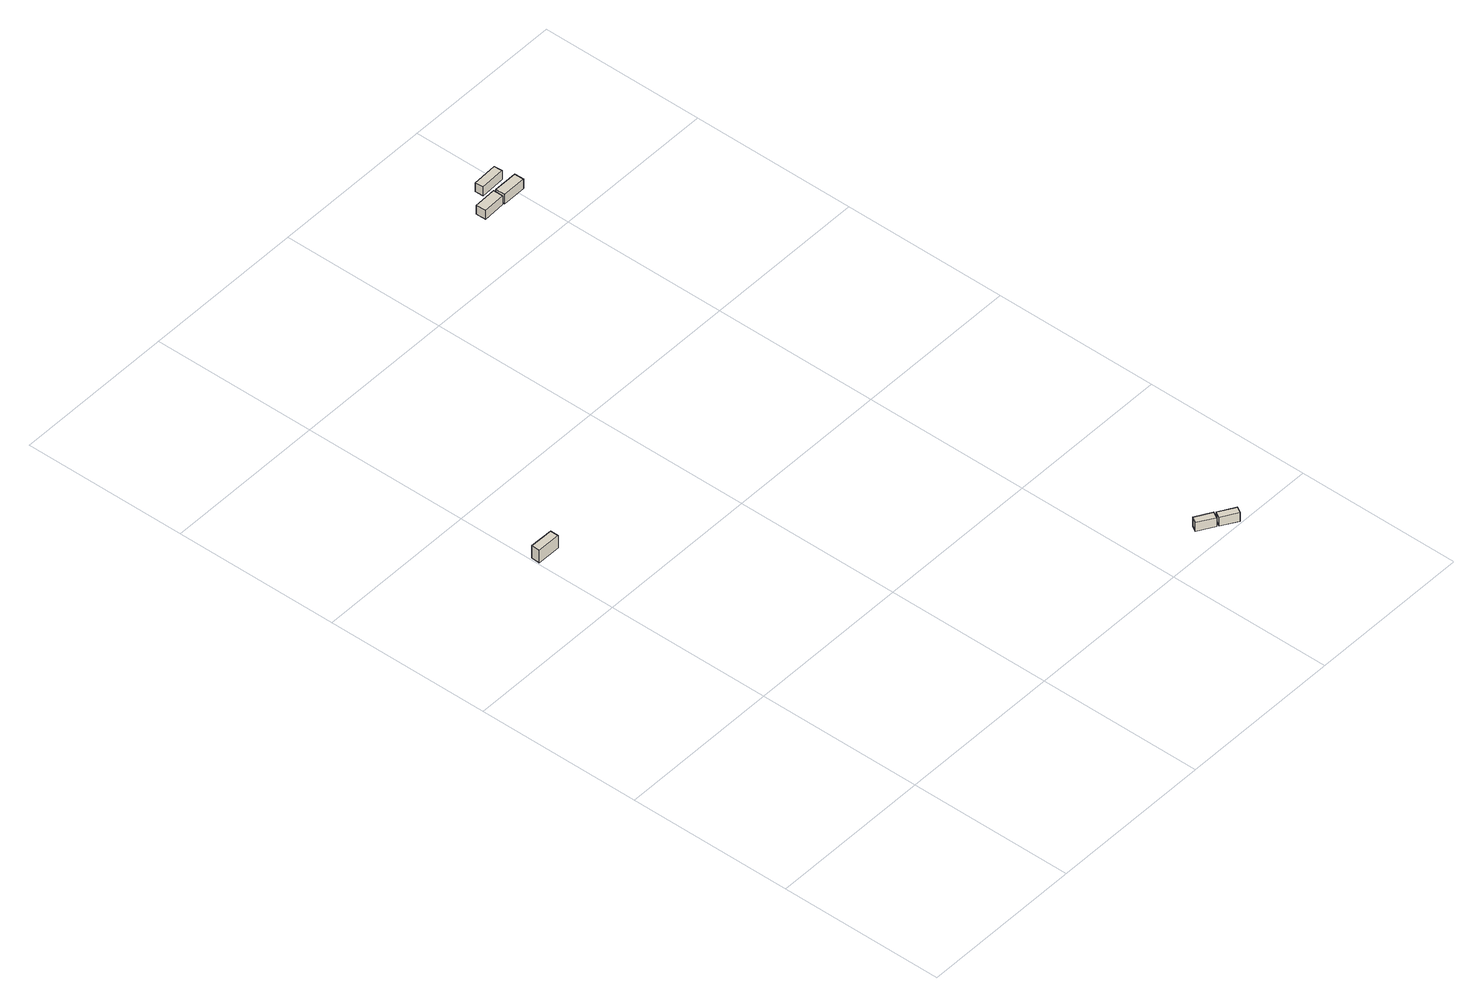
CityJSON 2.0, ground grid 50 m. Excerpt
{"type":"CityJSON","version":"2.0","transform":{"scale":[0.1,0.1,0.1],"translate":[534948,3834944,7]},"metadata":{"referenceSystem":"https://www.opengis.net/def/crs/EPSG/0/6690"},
"CityObjects":{
"building1":{"type":"Building","attributes":{"class":"3001","measuredHeight":4.3,"BuildingDetailAttribute.specifiedBuildingCoverageRate":0.6,"BuildingDetailAttribute.surveyYear":2017,"BuildingIDAttribute.prefecture":"27","BuildingIDAttribute.city":"27104"},"geometry":[{"type":"Solid","lod":"1","boundaries":[[[[0,1,2,3]],[[2,4,5,3]],[[1,6,4,2]],[[0,7,6,1]],[[3,5,7,0]],[[4,6,7,5]]]]}]},
"building2":{"type":"Building","attributes":{"class":"3001","BuildingDetailAttribute.specifiedBuildingCoverageRate":0.6,"BuildingDetailAttribute.surveyYear":2017,"BuildingIDAttribute.prefecture":"27","BuildingIDAttribute.city":"27104"},"geometry":[{"type":"Solid","lod":"1","boundaries":[[[[8,9,10,11]],[[10,12,13,11]],[[9,14,12,10]],[[8,15,14,9]],[[11,13,15,8]],[[12,14,15,13]]]]}]},
"building3":{"type":"Building","attributes":{"class":"3001","BuildingDetailAttribute.specifiedBuildingCoverageRate":0.6,"BuildingDetailAttribute.surveyYear":2017,"BuildingIDAttribute.prefecture":"27","BuildingIDAttribute.city":"27104"},"geometry":[{"type":"Solid","lod":"1","boundaries":[[[[16,17,18,19]],[[18,20,21,19]],[[17,22,20,18]],[[16,23,22,17]],[[19,21,23,16]],[[20,22,23,21]]]]}]},
"building4":{"type":"Building","attributes":{"class":"3001","BuildingDetailAttribute.specifiedBuildingCoverageRate":0.6,"BuildingDetailAttribute.surveyYear":2017,"BuildingIDAttribute.prefecture":"27","BuildingIDAttribute.city":"27104"},"geometry":[{"type":"Solid","lod":"1","boundaries":[[[[24,25,26,27]],[[26,28,29,27]],[[25,30,28,26]],[[24,31,30,25]],[[27,29,31,24]],[[28,30,31,29]]]]}]},
"building5":{"type":"Building","attributes":{"class":"3001","measuredHeight":3.1,"BuildingDetailAttribute.specifiedBuildingCoverageRate":0.6,"BuildingDetailAttribute.surveyYear":2017,"BuildingIDAttribute.prefecture":"27","BuildingIDAttribute.city":"27104"},"geometry":[{"type":"Solid","lod":"1","boundaries":[[[[32,33,34,35]],[[34,36,37,35]],[[33,38,36,34]],[[32,39,38,33]],[[35,37,39,32]],[[36,38,39,37]]]]}]},
"building6":{"type":"Building","attributes":{"class":"3001","BuildingDetailAttribute.specifiedBuildingCoverageRate":0.6,"BuildingDetailAttribute.surveyYear":2017,"BuildingIDAttribute.prefecture":"27","BuildingIDAttribute.city":"27104"},"geometry":[{"type":"Solid","lod":"1","boundaries":[[[[40,41,42,43]],[[42,44,45,43]],[[41,46,44,42]],[[40,47,46,41]],[[43,45,47,40]],[[44,46,47,45]]]]}]}
},
"vertices":[
[4,1244,4],[5,1270,4],[76,1269,4],[76,1243,4],[76,1269,47],[76,1243,47],[5,1270,47],[4,1244,47],
[1164,67,2],[1175,85,2],[1223,57,2],[1212,38,2],[1223,57,32],[1212,38,32],[1175,85,32],[1164,67,32],
[1217,34,3],[1228,52,3],[1275,23,3],[1264,5,3],[1275,23,33],[1264,5,33],[1228,52,33],[1217,34,33],
[866,2190,10],[936,2192,10],[936,2161,10],[867,2159,10],[936,2161,40],[867,2159,40],[936,2192,40],[866,2190,40],
[944,2161,7],[944,2191,7],[1017,2191,7],[1017,2162,7],[1017,2191,39],[1017,2162,39],[944,2191,39],[944,2161,39],
[928,2246,9],[1005,2249,9],[1006,2223,9],[929,2220,9],[1006,2223,39],[929,2220,39],[1005,2249,39],[928,2246,39]
]}
